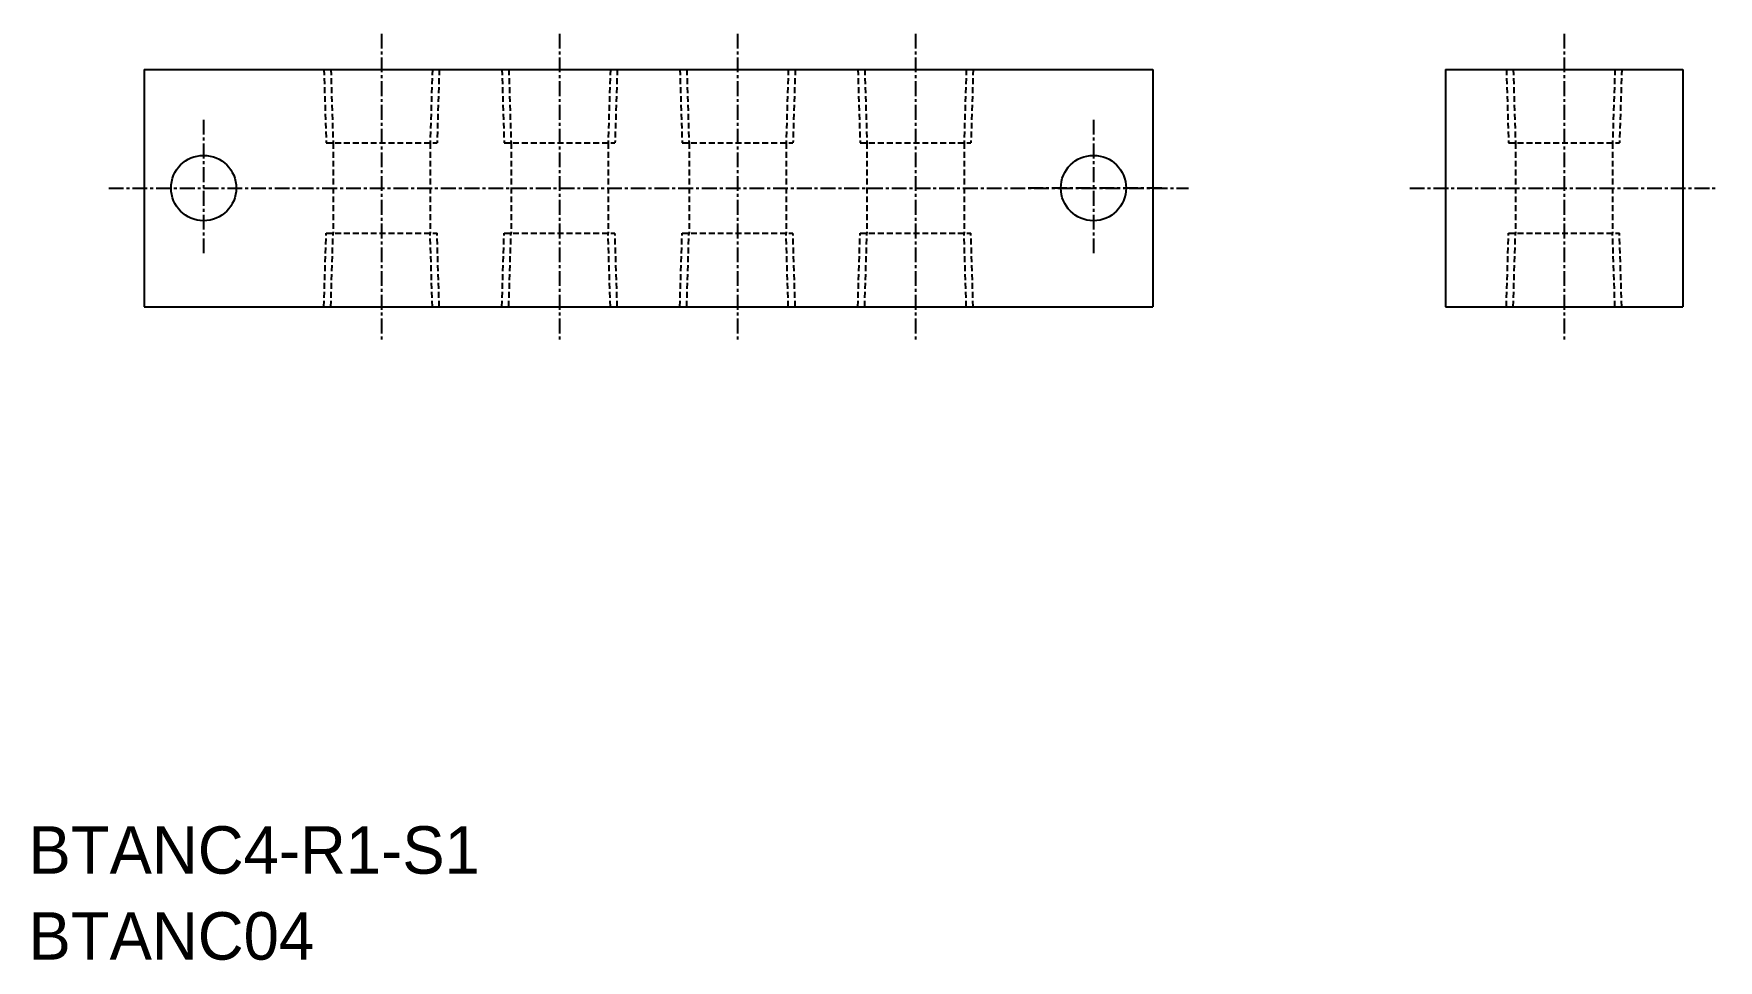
# Model space of a CAD drawing. Extents: x 4410 to 4552, y 18509 to 18587.
import ezdxf

# ---------------------------------------------------------------- set-up
doc = ezdxf.new("R2010")
doc.units = 0
doc.linetypes.add('CENTER', pattern=[2, 1.25, -0.25, 0.25, -0.25])
doc.linetypes.add('DASHED', pattern=[0.75, 0.5, -0.25])
doc.layers.get('0').update_dxf_attribs({"linetype": 'CONTINUOUS'})
doc.layers.add('CENTER', color=1, linetype='CENTER')

msp = doc.modelspace()

# ---------------------------------------------------------------- linework, layer by layer
at = {"color": 7, "linetype": 'CONTINUOUS'}
for p, q in [((4418.86, 18584.04), (4503.86, 18584.04)), ((4418.86, 18584.04), (4418.86, 18564.04)), ((4503.86, 18584.04), (4503.86, 18564.04)), ((4528.52, 18584.04), (4548.52, 18584.04)), ((4528.52, 18584.04), (4528.52, 18564.04)), ((4548.52, 18584.04), (4548.52, 18564.04)), ((4418.86, 18564.04), (4503.86, 18564.04)), ((4528.52, 18564.04), (4548.52, 18564.04))]:
    msp.add_line(p, q, dxfattribs=at)
at = {"color": 3, "linetype": 'DASHED'}
for p, q in [((4434, 18584.04), (4434.19, 18577.84)), ((4434.58, 18584.04), (4434.77, 18577.84)), ((4443.14, 18584.04), (4442.95, 18577.84)), ((4443.72, 18584.04), (4443.53, 18577.84)), ((4449, 18584.04), (4449.19, 18577.84)), ((4449.58, 18584.04), (4449.77, 18577.84)), ((4458.14, 18584.04), (4457.95, 18577.84)), ((4458.72, 18584.04), (4458.53, 18577.84)), ((4464, 18584.04), (4464.19, 18577.84)), ((4464.58, 18584.04), (4464.77, 18577.84)), ((4473.14, 18584.04), (4472.95, 18577.84)), ((4473.72, 18584.04), (4473.53, 18577.84)), ((4479, 18584.04), (4479.19, 18577.84)), ((4479.58, 18584.04), (4479.77, 18577.84)), ((4488.14, 18584.04), (4487.95, 18577.84)), ((4488.72, 18584.04), (4488.53, 18577.84)), ((4533.66, 18584.04), (4533.85, 18577.84)), ((4534.24, 18584.04), (4534.43, 18577.84)), ((4542.81, 18584.04), (4542.61, 18577.84)), ((4543.39, 18584.04), (4543.19, 18577.84)), ((4434.19, 18577.84), (4443.53, 18577.84)), ((4434.77, 18577.84), (4434.77, 18570.24)), ((4442.95, 18577.84), (4442.95, 18570.24)), ((4449.19, 18577.84), (4458.53, 18577.84)), ((4449.77, 18577.84), (4449.77, 18570.24)), ((4457.95, 18577.84), (4457.95, 18570.24)), ((4464.19, 18577.84), (4473.53, 18577.84)), ((4464.77, 18577.84), (4464.77, 18570.24)), ((4472.95, 18577.84), (4472.95, 18570.24)), ((4479.19, 18577.84), (4488.53, 18577.84)), ((4479.77, 18577.84), (4479.77, 18570.24)), ((4487.95, 18577.84), (4487.95, 18570.24)), ((4533.85, 18577.84), (4543.19, 18577.84)), ((4534.43, 18577.84), (4534.43, 18570.24)), ((4542.61, 18577.84), (4542.61, 18570.24)), ((4434, 18564.04), (4434.19, 18570.24)), ((4434.19, 18570.24), (4443.53, 18570.24)), ((4434.58, 18564.04), (4434.77, 18570.24)), ((4443.14, 18564.04), (4442.95, 18570.24)), ((4443.72, 18564.04), (4443.53, 18570.24)), ((4449, 18564.04), (4449.19, 18570.24)), ((4449.19, 18570.24), (4458.53, 18570.24)), ((4449.58, 18564.04), (4449.77, 18570.24)), ((4458.14, 18564.04), (4457.95, 18570.24)), ((4458.72, 18564.04), (4458.53, 18570.24)), ((4464, 18564.04), (4464.19, 18570.24)), ((4464.19, 18570.24), (4473.53, 18570.24)), ((4464.58, 18564.04), (4464.77, 18570.24)), ((4473.14, 18564.04), (4472.95, 18570.24)), ((4473.72, 18564.04), (4473.53, 18570.24)), ((4479, 18564.04), (4479.19, 18570.24)), ((4479.19, 18570.24), (4488.53, 18570.24)), ((4479.58, 18564.04), (4479.77, 18570.24)), ((4488.14, 18564.04), (4487.95, 18570.24)), ((4488.72, 18564.04), (4488.53, 18570.24)), ((4533.66, 18564.04), (4533.85, 18570.24)), ((4533.85, 18570.24), (4543.19, 18570.24)), ((4534.24, 18564.04), (4534.43, 18570.24)), ((4542.81, 18564.04), (4542.61, 18570.24)), ((4543.39, 18564.04), (4543.19, 18570.24))]:
    msp.add_line(p, q, dxfattribs=at)
at = {"color": 7, "linetype": 'CONTINUOUS'}
for centre in [(4423.86, 18574.04), (4498.86, 18574.04)]:
    msp.add_circle(centre, 2.75, dxfattribs=at)
at = {"layer": 'CENTER', "color": 1, "linetype": 'CENTER'}
for p, q in [((4438.86, 18587.04), (4438.86, 18561.04)), ((4453.86, 18587.04), (4453.86, 18561.04)), ((4468.86, 18587.04), (4468.86, 18561.04)), ((4483.86, 18587.04), (4483.86, 18561.04)), ((4538.52, 18587.04), (4538.52, 18561.04)), ((4423.86, 18579.79), (4423.86, 18568.29)), ((4498.86, 18579.79), (4498.86, 18568.29)), ((4415.86, 18574.04), (4506.86, 18574.04)), ((4504.61, 18574.04), (4493.11, 18574.04)), ((4525.52, 18574.04), (4551.52, 18574.04))]:
    msp.add_line(p, q, dxfattribs=at)

# ---------------------------------------------------------------- texts
at = {"color": 7, "linetype": 'CONTINUOUS'}
for s, p in [('BTANC4-R1-S1', (4409.1, 18516.27)), ('BTANC04', (4409.1, 18509.03))]:
    msp.add_text(s, height=4, dxfattribs=at).set_placement(p)

doc.saveas('drawing.dxf')
